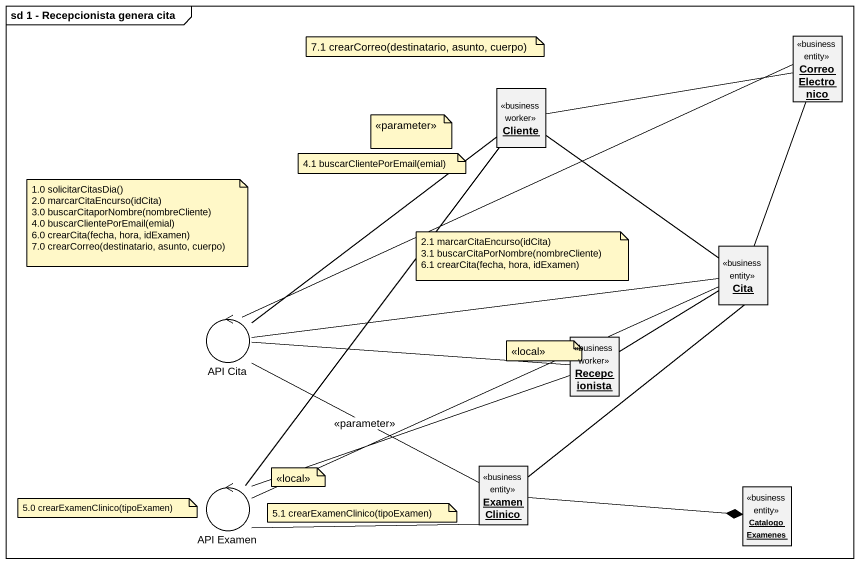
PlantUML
@startuml
mainframe sd 1 - Recepcionista genera cita
allowmixing
hide circle
hide empty members
object "Correo Electronico" as Correo_Electronico <<business entity>>
object Cliente <<business worker>>
object Cita <<business entity>>
control "API Cita" as API_Cita
object Recepcionista <<business worker>>
object "Examen Clinico" as Examen_Clinico <<business entity>>
control "API Examen" as API_Examen
object "Catalogo Examenes" as Catalogo_Examenes <<business entity>>
Correo_Electronico -left- Cliente
Cliente -- Cita
Cita -up- Correo_Electronico
API_Cita -right- Correo_Electronico
API_Cita -up- Cliente
API_Cita -right- Cita
API_Cita -right- Recepcionista
API_Cita -right- Examen_Clinico : <<parameter>>
Recepcionista -up- Cita
Examen_Clinico -up- Cita
Examen_Clinico -right-* Catalogo_Examenes
API_Examen -up- Cliente
API_Examen -right- Cita
API_Examen -right- Recepcionista
API_Examen -right- Examen_Clinico
note as N1
  7.1 crearCorreo(destinatario, asunto, cuerpo)
end note
note as N2
  <<parameter>>
end note
note as N3
  4.1 buscarClientePorEmail(emial)
end note
note as N4
  1.0 solicitarCitasDia()
  2.0 marcarCitaEncurso(idCita)
  3.0 buscarCitaporNombre(nombreCliente)
  4.0 buscarClientePorEmail(emial)
  6.0 crearCita(fecha, hora, idExamen)
  7.0 crearCorreo(destinatario, asunto, cuerpo)
end note
note as N5
  2.1 marcarCitaEncurso(idCita)
  3.1 buscarCitaPorNombre(nombreCliente)
  6.1 crearCita(fecha, hora, idExamen)
end note
note as N6
  <<local>>
end note
note as N7
  <<local>>
end note
note as N8
  5.0 crearExamenClinico(tipoExamen)
end note
note as N9
  5.1 crearExamenClinico(tipoExamen)
end note
@enduml
